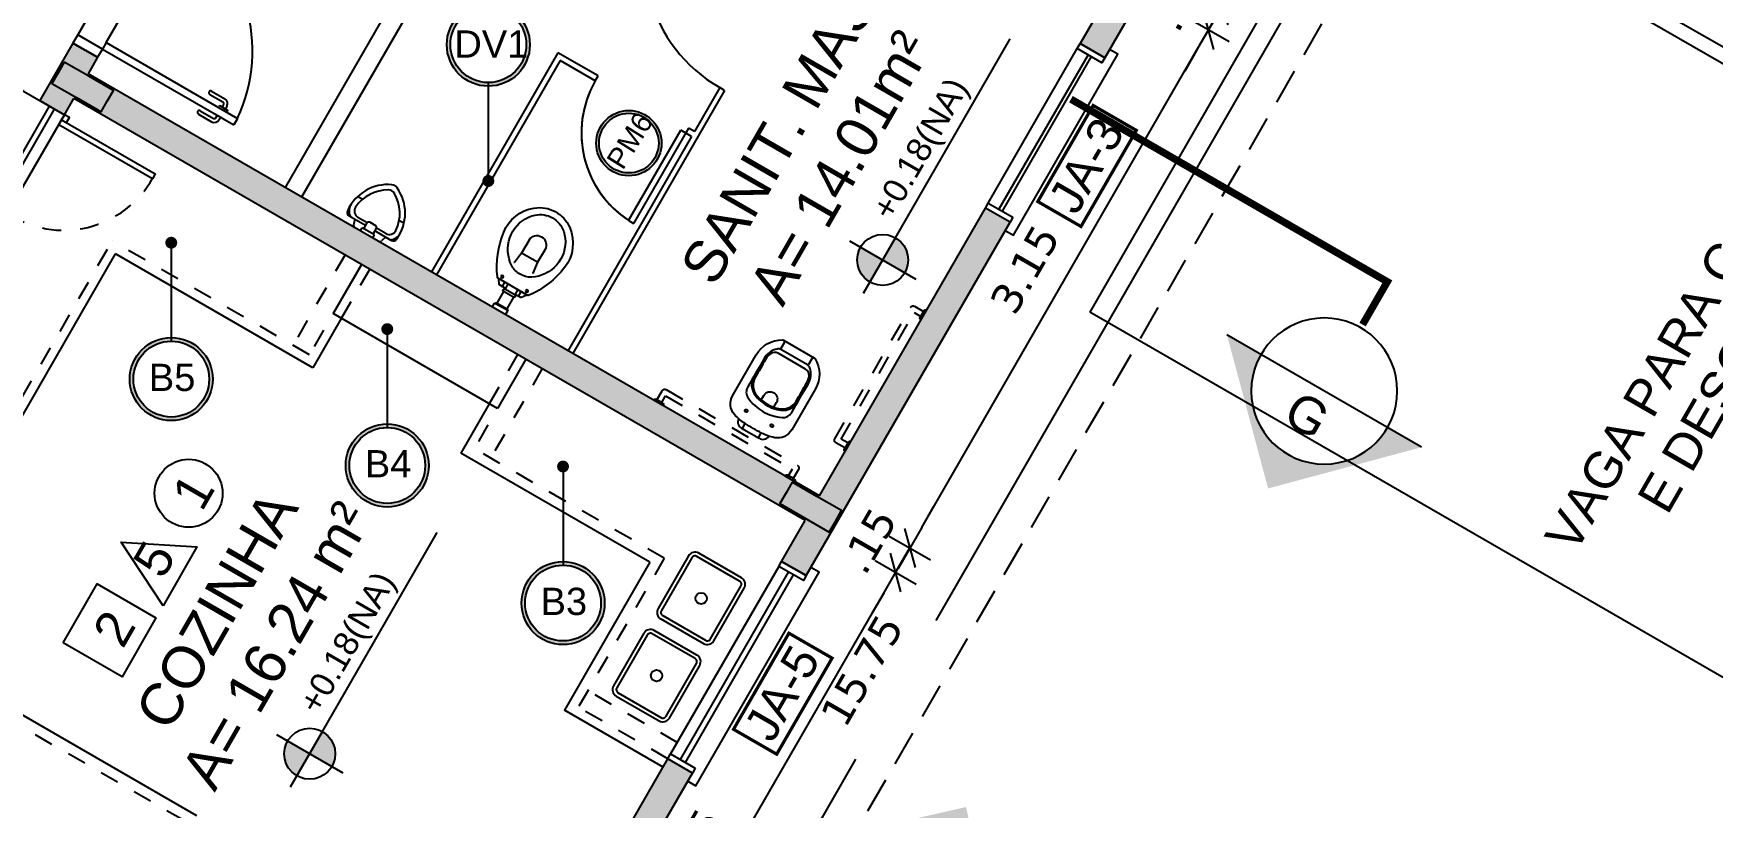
# Model space of a CAD drawing. Header units: millimetres. Extents: x 276 to 399, y 18 to 110.
# Drawn here: x 351.55 to 360.4, y 70.56 to 74.64 of the extents above; entities that cross this region are included whole.
import ezdxf

# ---------------------------------------------------------------- set-up
doc = ezdxf.new("R2010")
doc.units = ezdxf.units.MM
doc.header["$LTSCALE"] = 0.005
doc.set_wipeout_variables(frame=1)
doc.header["$PDMODE"] = 3
for name, pattern in [('CONTINU', [0]), ('DASHDOT', [25.4, 12.7, -6.35, 0, -6.35]), ('DOT', [0.25, 0, -0.25]), ('HIDDEN', [9.525, 6.35, -3.175]), ('HIDDEN2', [0.1875, 0.125, -0.0625]), ('TRACEJADO_G', [0.375, 0.25, -0.125])]:
    doc.linetypes.add(name, pattern=pattern)
doc.layers.get('0').update_dxf_attribs({"linetype": 'CONTINUOUS'})
doc.layers.get('Defpoints').update_dxf_attribs({"linetype": 'CONTINUOUS'})
for name, color, linetype in [('A-PARED', 5, 'CONTINUOUS'), ('A-PAREDE', 5, 'CONTINUOUS'), ('A-PISOS-CTEL', 2, 'TRACEJADO_G'), ('A-PORTA', 3, 'CONTINUOUS'), ('A-SOLEIRA', 251, 'CONTINUOUS'), ('A-WC', 1, 'CONTINUOUS'), ('AR-ESQ', 2, 'CONTINUOUS'), ('AR-SAN-01', 1, 'CONTINUOUS'), ('AR-VEGETAÇÃO_árvores', 96, 'HIDDEN'), ('ARQ-ALV-CORTE', 5, 'CONTINUOUS'), ('ARQ-ALV-ENCOBERTA', 8, 'CONTINUOUS'), ('ARQ-ALV-VISTA2', 2, 'CONTINUOUS'), ('ARQ-BNC-VISTA', 1, 'CONTINUOUS'), ('ARQ-CTA-1_100', 1, 'CONTINUOUS'), ('ARQ-EQP-VISTA', 1, 'CONTINUOUS'), ('ARQ-ESQ-VISTA1', 2, 'CONTINUOUS'), ('ARQ-ESQ-VISTA2', 1, 'CONTINUOUS'), ('ARQ-MOB-VISTA', 1, 'CONTINU'), ('ARQ-PISO-005', 13, 'CONTINUOUS'), ('ARQ-SMB-1_075', 1, 'CONTINUOUS'), ('ARQ-SMB-1_100', 1, 'CONTINUOUS'), ('ARQ-TXT-1_050', 2, 'CONTINUOUS'), ('ARQ-TXT-1_075', 2, 'CONTINUOUS'), ('ARQ-TXT-1_100', 2, 'CONTINUOUS'), ('BL-SAN-01', 1, 'CONTINUOUS'), ('PAG', 1, 'CONTINUOUS')]:
    doc.layers.add(name, color=color, linetype=linetype)
doc.styles.add('A16-E50', font='arial.ttf', dxfattribs={"height": 0.08})
doc.styles.add('A20', font='arial.ttf', dxfattribs={"height": 0.2})
doc.styles.add('ESC-50-A20', font='arial.ttf', dxfattribs={"height": 0.1})
doc.styles.add('FNDE Texto Cota 0100', font='verdana.ttf', dxfattribs={"height": 0.16})
doc.dimstyles.new('FNDE 1-0100', dxfattribs={"dimscale": 2.5, "dimtxt": 0.16, "dimasz": 0.05, "dimexe": 0.15, "dimexo": 0.15, "dimgap": 0.05, "dimtad": 1, "dimzin": 4, "dimdsep": 46, "dimtxsty": 'FNDE Texto Cota 0100', "dimblk": 'tic', "dimcen": 0.15, "dimdle": 0.15, "dimse1": 1, "dimse2": 1, "dimclrd": 251, "dimclre": 251, "dimclrt": 256, "dimaunit": 1, "dimadec": 3, "dimazin": 0, "dimtfac": 1, "dimtix": 1, "dimtmove": 2, "dimatfit": 3, "dimldrblk": 'tic', "dimfxl": 0.15, "dimtvp": 1, "dimtolj": 1, "dimtzin": 0, "dimarcsym": 0})

# ---------------------------------------------------------------- blocks, each defined once
blk = doc.blocks.new('P-MIC1')
at = {"color": 1}
for p, q in [((-0.0359, 0.0009), (-0.0359, -0.0178)), ((0.0391, 0.0009), (0.0391, -0.0178)), ((-0.0834, -0.0541), (-0.0266, -0.0541)), ((-0.0359, -0.0178), (0.0391, -0.0178)), ((-0.0266, -0.0178), (-0.0266, -0.0528)), ((-0.0166, -0.0628), (0.0197, -0.0628)), ((0.0297, -0.0178), (0.0297, -0.0528)), ((0.0297, -0.0541), (0.0865, -0.0541)), ((-0.1109, -0.1491), (-0.1391, -0.1491)), ((0.1422, -0.1491), (0.1126, -0.1491))]:
    blk.add_line(p, q, dxfattribs=at)
at = {"color": 2}
for p, q in [((-0.1259, -0.0366), (-0.0266, -0.0366)), ((-0.0922, -0.0366), (-0.0837, -0.0084)), ((0.0297, -0.0366), (0.1291, -0.0366)), ((0.0953, -0.0366), (0.0869, -0.0084))]:
    blk.add_line(p, q, dxfattribs=at)
for centre, radius, start, end in [((-0.0712, -0.0122), 0.0131, 90, 163.30076), ((0.0743, -0.0122), 0.0131, 16.69924, 90), ((0.0846, -0.0803), 0.234, 174.79986, 244.9977), ((-0.1259, -0.0591), 0.0225, 90, 180), ((-0.0815, -0.0803), 0.234, 295.0023, 5.20014), ((0.1291, -0.0591), 0.0225, 0, 90), ((0.0016, -0.2584), 0.0375, 244.9977, 295.0023)]:
    blk.add_arc(centre, radius, start, end, dxfattribs=at)
at = {"color": 1}
for centre, radius, start, end in [((-0.0834, -0.0916), 0.0656, 122.94119, 183.86919), ((-0.0834, -0.0916), 0.0375, 90, 183.86919), ((-0.0166, -0.0528), 0.01, 180, 270), ((0.0197, -0.0528), 0.01, 270, 0), ((0.0865, -0.0916), 0.0375, 356.13081, 90), ((0.0865, -0.0916), 0.0656, 356.13081, 57.05881), ((0.0846, -0.0803), 0.2059, 183.86919, 240.44603), ((-0.0815, -0.0803), 0.2059, 299.55397, 356.13081), ((0.0016, -0.2268), 0.0375, 240.44603, 299.55397)]:
    blk.add_arc(centre, radius, start, end, dxfattribs=at)
blk = doc.blocks.new('A$C24323779')
at = {"layer": 'ARQ-EQP-VISTA'}
for points in [[(0.04, 0), (0.3, 0, 0.414214), (0.34, 0.04), (0.34, 0.36, 0.414214), (0.3, 0.4), (0.04, 0.4, 0.414214), (0, 0.36), (0, 0.04, 0.414214)], [(0.04, 0.02), (0.3, 0.02, 0.414214), (0.32, 0.04), (0.32, 0.36, 0.414214), (0.3, 0.38), (0.04, 0.38, 0.414214), (0.02, 0.36), (0.02, 0.04, 0.414214)]]:
    blk.add_lwpolyline(points, format="xyb", close=True, dxfattribs=at)
blk.add_circle((0.17, 0.2), 0.03, dxfattribs=at)
blk = doc.blocks.new('GUICHÊ')
at = {"layer": 'ARQ-EQP-VISTA'}
for p, q in [((0.59, 0), (-0.01, 0)), ((0.59, -0.0608), (-0.01, -0.0608)), ((0.59, -0.0908), (-0.01, -0.0908))]:
    blk.add_line(p, q, dxfattribs=at)
blk.add_lwpolyline([(0.59, 0), (0.59, -0.25, -0.414214), (0.49, -0.35), (0.09, -0.35, -0.414214), (-0.01, -0.25), (-0.01, 0)], format="xyb", dxfattribs=at)
blk = doc.blocks.new('tic')
at = {"color": 251}
for p, q in [((0, -1), (0, 1)), ((-1, 0), (1, 0))]:
    blk.add_line(p, q, dxfattribs=at)
blk.add_line((-0.6, -0.6), (0.6, 0.6))
blk = doc.blocks.new('*D26')
at = {"layer": 'ARQ-CTA-1_100', "color": 251, "lineweight": -2, "transparency": 16777216}
for p, q in [((359.672, 77.3806), (356.3058, 71.5447)), ((351.9274, 63.9541), (355.884, 70.8134))]:
    blk.add_line(p, q, dxfattribs=at)
at = {"layer": 'Defpoints', "color": 0, "transparency": 16777216}
for p in [(358.0413, 78.4655), (350.1718, 64.8225), (351.8649, 63.8458)]:
    blk.add_point(p, dxfattribs=at)
at = {"layer": 'ARQ-CTA-1_100', "color": 251, "lineweight": -2, "transparency": 16777216, "xscale": 0.125, "yscale": 0.125, "zscale": 0.125}
for p, rotation in [((359.7345, 77.4888), 60.02279787887546), ((351.8649, 63.8458), 240.0227978788754)]:
    blk.add_blockref('tic', p, dxfattribs=dict(at, rotation=rotation))
at = {"layer": 'ARQ-CTA-1_100', "transparency": 16777216, "insert": (355.9164, 71.282), "char_height": 0.16, "attachment_point": 5, "rotation": 60.0228, "style": 'FNDE Texto Cota 0100'}
blk.add_mtext('\\A1;15.75', dxfattribs=at)
blk = doc.blocks.new('BACI-01P')
at = {"layer": 'BL-SAN-01'}
for p, q in [((0.146, 0.0857), (0.146, 0.0887)), ((0, 0.04), (0.023, 0.04)), ((0.025, 0.035), (0.025, 0.038)), ((0.025, -0.035), (0.025, 0.035)), ((0.025, 0.035), (0.028, 0.035)), ((0.03, -0.033), (0.03, 0.033)), ((0.1, 0.03), (0.03, 0.03)), ((0.1, 0.0298), (0.1, -0.0298)), ((0.1191, 0.03), (0.1139, 0.03)), ((0.1139, 0.0298), (0.1139, -0.0298)), ((0.1191, 0.03), (0.1191, 0.0624)), ((0.146, 0.0497), (0.1191, 0.0497)), ((0.146, 0.03), (0.1191, 0.03)), ((0.146, -0.0857), (0.146, 0.0857)), ((0.261, 0.0562), (0.2593, 0.0585)), ((0.3229, 0.0486), (0.261, 0.0562)), ((0.3229, 0.0486), (0.3229, -0.0486)), ((0.4015, 0.0486), (0.3229, 0.0486)), ((0, -0.04), (0.023, -0.04)), ((0.025, -0.038), (0.025, -0.035)), ((0.025, -0.035), (0.028, -0.035)), ((0.1, -0.03), (0.03, -0.03)), ((0.1191, -0.03), (0.1139, -0.03)), ((0.146, -0.03), (0.1191, -0.03)), ((0.1191, -0.03), (0.1191, -0.0624)), ((0.146, -0.0497), (0.1191, -0.0497)), ((0.146, -0.0857), (0.146, -0.0887)), ((0.261, -0.0562), (0.2593, -0.0585)), ((0.3229, -0.0486), (0.261, -0.0562)), ((0.4015, -0.0486), (0.3229, -0.0486))]:
    blk.add_line(p, q, dxfattribs=at)
for centre in [(0.1641, 0.075), (0.1641, -0.075)]:
    blk.add_circle(centre, 0.00682, dxfattribs=at)
for centre, radius, start, end in [((0.4364, -0.2936), 0.4837, 97.68046, 126.34544), ((0.3996, -0.0205), 0.2081, 36.88811, 97.68046), ((0.1551, 0.0887), 0.00909, 126.33581, 180), ((0.3966, -0.0404), 0.1866, 54.25145, 147.32014), ((0.4126, -0.0182), 0.1592, 41.32993, 54.25145), ((0.4268, 0), 0.174, 320.47667, 36.88811), ((0.023, 0.038), 0.002, 0, 90), ((0.028, 0.033), 0.002, 0, 90), ((0.107, 0.0298), 0.00697, 0, 180), ((0.1282, 0.0624), 0.00909, 126.16044, 180), ((0.4044, -0.3155), 0.4771, 122.78184, 126.16044), ((0.3335, 0), 0.1117, 147.32014, 180), ((0.3335, 0), 0.1117, 180, 212.67986), ((0.4015, 0), 0.0486, 270, 90), ((0.4333, 0), 0.1317, 0, 41.32993), ((0.4333, 0), 0.1317, 318.67007, 0), ((0.023, -0.038), 0.002, 270, 0), ((0.028, -0.033), 0.002, 270, 0), ((0.107, -0.0298), 0.00697, 180, 0), ((0.1282, -0.0624), 0.00909, 180, 233.83956), ((0.4044, 0.3155), 0.4771, 233.83956, 237.21816), ((0.3966, 0.0404), 0.1866, 212.67986, 305.74855), ((0.4126, 0.0182), 0.1592, 305.74855, 318.67007), ((0.1551, -0.0887), 0.00909, 180, 238.98254), ((0.4364, 0.2936), 0.4837, 233.75773, 262.31954), ((0.3996, 0.0205), 0.2081, 262.31954, 320.89786)]:
    blk.add_arc(centre, radius, start, end, dxfattribs=at)
blk = doc.blocks.new('A$C051A1D2C')
at = {"linetype": 'HIDDEN2', "ltscale": 0.5}
for points in [[(0, 1.13, -0.414214), (0.01, 1.12), (0.01, 1.08, -0.414214), (0, 1.07), (0, 1.13)], [(0.01, 0.285), (0.065, 0.285, 0.414214), (0.08, 0.3), (0.08, 1.1, 0.414214), (0.065, 1.115), (0.01, 1.115)], [(0, 0.33, -0.414214), (0.01, 0.32), (0.01, 0.28, -0.414214), (0, 0.27), (0, 0.33)]]:
    blk.add_lwpolyline(points, format="xyb", dxfattribs=at)
for points in [[(0.01, 0.315), (0.05, 0.315), (0.05, 1.085), (0.01, 1.085)], [(0.965, 0.01), (0.965, 0.05), (0.195, 0.05), (0.195, 0.01)]]:
    blk.add_lwpolyline(points, dxfattribs=at)
at = {"linetype": 'HIDDEN2', "ltscale": 0.15}
for points in [[(0.15, 0, -0.414214), (0.16, 0.01), (0.2, 0.01, -0.414214), (0.21, 0), (0.15, 0)], [(0.95, 0, -0.414214), (0.96, 0.01), (1, 0.01, -0.414214), (1.01, 0), (0.95, 0)]]:
    blk.add_lwpolyline(points, format="xyb", dxfattribs=at)
at = {"color": 8, "linetype": 'DOT'}
blk.add_wipeout([(0.48, 0.6149), (0.5741, 0.6149), (0.5796, 0.6134), (0.5847, 0.6102), (0.5886, 0.608), (0.5939, 0.6044), (0.5978, 0.6016), (0.607, 0.5941), (0.615, 0.5867), (0.62, 0.5806), (0.628, 0.5712), (0.6369, 0.5581), (0.6413, 0.5505), (0.6438, 0.5461), (0.6451, 0.5435), (0.6465, 0.5406), (0.6511, 0.5288), (0.6532, 0.5219), (0.6548, 0.5161), (0.6567, 0.508), (0.658, 0.5004), (0.6584, 0.4983), (0.6591, 0.4907), (0.6597, 0.4798), (0.6601, 0.4772), (0.6601, 0.2275), (0.6589, 0.2157), (0.6578, 0.2103), (0.6559, 0.2027), (0.6534, 0.1955), (0.6504, 0.1894), (0.6491, 0.1866), (0.6475, 0.1836), (0.6457, 0.1807), (0.6441, 0.1782), (0.641, 0.1742), (0.6384, 0.1713), (0.6314, 0.1645), (0.6248, 0.1587), (0.6205, 0.1559), (0.6107, 0.1505), (0.6011, 0.1467), (0.5911, 0.1436), (0.5793, 0.1405), (0.5726, 0.1389), (0.5727, 0.1379), (0.5722, 0.1365), (0.5709, 0.1316), (0.57, 0.1284), (0.569, 0.1261), (0.567, 0.122), (0.5659, 0.1204), (0.5647, 0.1188), (0.5637, 0.1173), (0.5629, 0.1166), (0.5597, 0.1131), (0.5587, 0.1122), (0.5578, 0.1116), (0.5568, 0.1108), (0.5562, 0.1103), (0.5557, 0.1099), (0.5552, 0.1096), (0.5547, 0.1092), (0.5541, 0.1089), (0.5533, 0.1084), (0.5522, 0.1078), (0.5515, 0.1074), (0.5497, 0.1065), (0.5478, 0.1058), (0.5448, 0.1046), (0.5419, 0.1039), (0.5387, 0.1032), (0.5339, 0.1029), (0.533, 0.1027), (0.4272, 0.1027), (0.4271, 0.1028), (0.4265, 0.1028), (0.4259, 0.1028), (0.4245, 0.1029), (0.423, 0.103), (0.4215, 0.1032), (0.4202, 0.1035), (0.4186, 0.1038), (0.4159, 0.1044), (0.4139, 0.1051), (0.4109, 0.1063), (0.4103, 0.1065), (0.4079, 0.1079), (0.4055, 0.1092), (0.4038, 0.1104), (0.4026, 0.1113), (0.4012, 0.1124), (0.4007, 0.1128), (0.4002, 0.1133), (0.3968, 0.1168), (0.3966, 0.117), (0.396, 0.1179), (0.3953, 0.1188), (0.3945, 0.1199), (0.3937, 0.121), (0.3932, 0.1216), (0.3929, 0.1222), (0.3925, 0.123), (0.3922, 0.1236), (0.3919, 0.1242), (0.3915, 0.125), (0.3911, 0.1257), (0.3908, 0.1262), (0.3906, 0.1267), (0.3904, 0.1272), (0.3901, 0.128), (0.3894, 0.1301), (0.3888, 0.1316), (0.3886, 0.1322), (0.3877, 0.1377), (0.3878, 0.1385), (0.3872, 0.139), (0.386, 0.139), (0.3817, 0.14), (0.3765, 0.1414), (0.3713, 0.1426), (0.3555, 0.1479), (0.3485, 0.1508), (0.3439, 0.1533), (0.3399, 0.1559), (0.3352, 0.1589), (0.3317, 0.1616), (0.3297, 0.1632), (0.3263, 0.1667), (0.3233, 0.1696), (0.318, 0.1758), (0.3145, 0.1809), (0.3116, 0.1858), (0.3092, 0.1905), (0.3067, 0.1956), (0.3045, 0.2016), (0.3029, 0.2071), (0.3019, 0.2113), (0.301, 0.2166), (0.3007, 0.2184), (0.3005, 0.2193), (0.3005, 0.2208), (0.3003, 0.2247), (0.3002, 0.2261), (0.3001, 0.2276), (0.3001, 0.2276), (0.3001, 0.4772), (0.3006, 0.4863), (0.301, 0.4914), (0.3013, 0.4945), (0.3017, 0.4982), (0.3022, 0.5014), (0.3027, 0.5046), (0.3032, 0.5074), (0.3036, 0.5096), (0.3038, 0.5106), (0.3041, 0.5116), (0.3046, 0.5136), (0.308, 0.5256), (0.3092, 0.5289), (0.3106, 0.533), (0.3114, 0.5349), (0.3121, 0.5365), (0.3129, 0.5386), (0.314, 0.5413), (0.3154, 0.5441), (0.3161, 0.5456), (0.3179, 0.5493), (0.3207, 0.5544), (0.326, 0.563), (0.3276, 0.5653), (0.3346, 0.5743), (0.3395, 0.5802), (0.3453, 0.5865), (0.3575, 0.5973), (0.3649, 0.6028), (0.3719, 0.6079), (0.3809, 0.6132), (0.3848, 0.6145), (0.3859, 0.6149)], dxfattribs=at)
at = {"color": 8}
blk.add_line((0.5741, 0.6149), (0.3859, 0.6149), dxfattribs=at)
for p, q in [((0.3859, 0.6149), (0.3956, 0.6149)), ((0.3956, 0.6049), (0.3956, 0.5693))]:
    blk.add_line(p, q)
for points in [[(0.3956, 0.6049, 0.407906), (0.3859, 0.6149, 0.131537), (0.3809, 0.6136, 0.273863), (0.3001, 0.4772), (0.3001, 0.2275, 0.319419), (0.3574, 0.1469, 0.074713), (0.4301, 0.1333, 0.017899), (0.53, 0.1333, 0.074713), (0.6027, 0.1469, 0.319419), (0.6601, 0.2275), (0.6601, 0.4772, 0.273863), (0.5793, 0.6136, 0.136488), (0.5741, 0.6149, 0.402244), (0.5645, 0.6049), (0.5645, 0.5693, 0.337727), (0.5685, 0.5641)], [(0.5727, 0.1379, -0.378909), (0.533, 0.1027), (0.4272, 0.1027, -0.378909), (0.3875, 0.1379)], [(0.4401, 0.1027, -0.414214), (0.4312, 0.1116), (0.4312, 0.1335)], [(0.5201, 0.1027, 0.414214), (0.529, 0.1116), (0.529, 0.1335)]]:
    blk.add_lwpolyline(points, format="xyb")
blk.add_lwpolyline([(0.3769, 0.2583, -0.295956), (0.3461, 0.3075, 0.008003), (0.3461, 0.4798, -0.219669), (0.3807, 0.5582, -0.1825), (0.3991, 0.5651), (0.5611, 0.5651, -0.1825), (0.5794, 0.5582, -0.21967), (0.6141, 0.4798, 0.008003), (0.6141, 0.3075, -0.295956), (0.5832, 0.2583, -0.109342), (0.4801, 0.2355, -0.109342)], format="xyb", close=True)
for points in [[(0.4419, 0.2836, -0.042994), (0.4089, 0.293, -0.312272), (0.3556, 0.3706, 0.00507), (0.355, 0.4799, -0.107996), (0.3628, 0.519, -0.297508), (0.3969, 0.5412), (0.5633, 0.5412, -0.297509), (0.5973, 0.519, -0.107996), (0.6052, 0.4799, 0.00507), (0.6045, 0.3706, -0.312272), (0.5513, 0.293, -0.091294), (0.4801, 0.2799, -0.048111)], [(0.4019, 0.1866, 1), (0.4019, 0.2017, 1)], [(0.5583, 0.1866, 1), (0.5583, 0.2017, 1)]]:
    blk.add_lwpolyline(points, format="xyb", close=True, dxfattribs=at)
for points in [[(0.6134, 0.3717, -0.305538), (0.5582, 0.2891, -0.097448), (0.4801, 0.2737, -0.097448), (0.402, 0.2891, -0.305538), (0.3467, 0.3717)], [(0.5183, 0.2836), (0.5183, 0.3116, 1), (0.4419, 0.3116)]]:
    blk.add_lwpolyline(points, format="xyb", dxfattribs=at)
blk.add_lwpolyline([(0.4419, 0.2836), (0.4419, 0.3127)], dxfattribs=at)
at = {"linetype": 'HIDDEN2', "ltscale": 0.5}
blk.add_lwpolyline([(0.995, 0.01), (0.995, 0.065, 0.414214), (0.98, 0.08), (0.18, 0.08, 0.414214), (0.165, 0.065), (0.165, 0.01)], format="xyb", dxfattribs=at)
blk.add_arc((0.3903, 0.5693), 0.00533, 285.35515, 0.00001)
blk = doc.blocks.new('FNDE-Ind Corte-1_100')
blk.add_hatch(color=251).paths.add_polyline_path([(241.9986, -2.3855), (242.2139, -2.3855, -1), (243.0139, -2.3855), (243.2293, -2.3855), (242.6139, -1.7701)])
at = {"color": 251, "linetype": 'Continuous'}
blk.add_line((243.2293, -2.3855), (241.9986, -2.3855), dxfattribs=at)
blk.add_circle((242.6139, -2.3855), 0.4, dxfattribs=at)
blk = doc.blocks.new('*D71')
at = {"layer": 'ARQ-CTA-1_100', "color": 251, "lineweight": -2, "transparency": 16777216}
blk.add_line((354.3322, 68.7436), (356.031, 71.6888), dxfattribs=at)
at = {"layer": 'Defpoints', "color": 0, "transparency": 16777216}
for p in [(354.847, 72.516), (356.0934, 71.7971), (353.0233, 69.3543)]:
    blk.add_point(p, dxfattribs=at)
at = {"layer": 'ARQ-CTA-1_100', "color": 251, "lineweight": -2, "transparency": 16777216, "xscale": 0.125, "yscale": 0.125, "zscale": 0.125}
for p, rotation in [((356.0934, 71.7971), 60.02279787887808), ((354.2697, 68.6353), 240.0227978788781)]:
    blk.add_blockref('tic', p, dxfattribs=dict(at, rotation=rotation))
at = {"layer": 'ARQ-CTA-1_100', "transparency": 16777216, "insert": (355.0011, 70.3203), "char_height": 0.16, "attachment_point": 5, "rotation": 60.0228, "style": 'FNDE Texto Cota 0100'}
blk.add_mtext('\\A1;3.65', dxfattribs=at)
blk = doc.blocks.new('*D72')
at = {"layer": 'ARQ-CTA-1_100', "color": 251, "lineweight": -2, "transparency": 16777216}
for p, q in [((356.2308, 72.0353), (356.2933, 72.1435)), ((356.0934, 71.7971), (356.1684, 71.927)), ((356.031, 71.6888), (355.9685, 71.5805))]:
    blk.add_line(p, q, dxfattribs=at)
at = {"layer": 'Defpoints', "color": 0, "transparency": 16777216}
for p in [(354.922, 72.6459), (354.847, 72.516), (356.1684, 71.927)]:
    blk.add_point(p, dxfattribs=at)
at = {"layer": 'ARQ-CTA-1_100', "color": 251, "lineweight": -2, "transparency": 16777216, "xscale": 0.125, "yscale": 0.125, "zscale": 0.125}
for p, rotation in [((356.1684, 71.927), 240.0227978788758), ((356.0934, 71.7971), 60.02279787887578)]:
    blk.add_blockref('tic', p, dxfattribs=dict(at, rotation=rotation))
at = {"layer": 'ARQ-CTA-1_100', "transparency": 16777216, "insert": (355.9517, 71.9654), "char_height": 0.16, "attachment_point": 5, "rotation": 60.0228, "style": 'FNDE Texto Cota 0100'}
blk.add_mtext('\\A1;.15', dxfattribs=at)
blk = doc.blocks.new('*D73')
at = {"layer": 'ARQ-CTA-1_100', "color": 251, "lineweight": -2, "transparency": 16777216}
blk.add_line((356.2308, 72.0353), (357.6798, 74.5473), dxfattribs=at)
at = {"layer": 'Defpoints', "color": 0, "transparency": 16777216}
for p in [(356.4959, 75.3746), (357.7423, 74.6556), (354.922, 72.6459)]:
    blk.add_point(p, dxfattribs=at)
at = {"layer": 'ARQ-CTA-1_100', "color": 251, "lineweight": -2, "transparency": 16777216, "xscale": 0.125, "yscale": 0.125, "zscale": 0.125}
for p, rotation in [((357.7423, 74.6556), 60.02279787887642), ((356.1684, 71.927), 240.0227978788764)]:
    blk.add_blockref('tic', p, dxfattribs=dict(at, rotation=rotation))
at = {"layer": 'ARQ-CTA-1_100', "transparency": 16777216, "insert": (356.7749, 73.3954), "char_height": 0.16, "attachment_point": 5, "rotation": 60.0228, "style": 'FNDE Texto Cota 0100'}
blk.add_mtext('\\A1;3.15', dxfattribs=at)
blk = doc.blocks.new('*D74')
at = {"layer": 'ARQ-CTA-1_100', "color": 251, "lineweight": -2, "transparency": 16777216}
for p, q in [((357.8797, 74.8938), (357.9422, 75.0021)), ((357.7423, 74.6556), (357.8172, 74.7855)), ((357.6798, 74.5473), (357.6174, 74.439))]:
    blk.add_line(p, q, dxfattribs=at)
at = {"layer": 'Defpoints', "color": 0, "transparency": 16777216}
for p in [(356.5708, 75.5045), (356.4959, 75.3746), (357.8172, 74.7855)]:
    blk.add_point(p, dxfattribs=at)
at = {"layer": 'ARQ-CTA-1_100', "color": 251, "lineweight": -2, "transparency": 16777216, "xscale": 0.125, "yscale": 0.125, "zscale": 0.125}
for p, rotation in [((357.8172, 74.7855), 240.0227978788649), ((357.7423, 74.6556), 60.02279787886491)]:
    blk.add_blockref('tic', p, dxfattribs=dict(at, rotation=rotation))
at = {"layer": 'ARQ-CTA-1_100', "transparency": 16777216, "insert": (357.6005, 74.824), "char_height": 0.16, "attachment_point": 5, "rotation": 60.0228, "style": 'FNDE Texto Cota 0100'}
blk.add_mtext('\\A1;.15', dxfattribs=at)
blk = doc.blocks.new('FNDE-Nível Planta-1_100')
at = {"linetype": 'Continuous', "ltscale": 0.5}
h = blk.add_hatch(color=1, dxfattribs=at)
h.paths.add_polyline_path([(135.657, 7.813), (135.657, 7.981, 0.414214), (135.489, 7.813)])
h.paths.add_polyline_path([(135.657, 7.813), (135.657, 7.645, 0.414214), (135.825, 7.813)])
at = {"color": 1}
for p, q in [((135.657, 8.065), (135.657, 7.561)), ((135.405, 7.813), (135.825, 7.813)), ((135.825, 7.813), (137.338, 7.813))]:
    blk.add_line(p, q, dxfattribs=at)
blk.add_circle((135.657, 7.813), 0.168, dxfattribs=at)

msp = doc.modelspace()

# ---------------------------------------------------------------- hatches: boundary and pattern name
at = {"layer": 'AR-VEGETAÇÃO_árvores'}
h = msp.add_hatch(color=253, dxfattribs=at)
h.dxf.hatch_style = 1
h.paths.add_polyline_path([(356.6963, 73.6427), (356.5664, 73.7177), (356.354, 73.3495), (356.367, 73.3421), (356.4669, 73.5153), (356.5709, 73.4553), (356.4709, 73.2821), (356.4839, 73.2746)])
h.paths.add_polyline_path([(357.6706, 75.3319), (357.5407, 75.4068), (357.5407, 75.4068), (357.3408, 75.0603), (353.4861, 77.2838), (353.686, 77.6303), (353.5561, 77.7052), (353.0814, 76.8823), (353.2113, 76.8074), (353.4112, 77.1539), (357.2659, 74.9304), (357.066, 74.5839), (357.1959, 74.509)])
h.paths.add_polyline_path([(352.7117, 75.9412), (352.5817, 76.0161), (352.3694, 75.648), (352.3824, 75.6405), (352.4823, 75.8137), (352.5862, 75.7538), (352.4863, 75.5805), (352.4993, 75.573)])
h.paths.add_polyline_path([(352.4993, 75.573), (352.4863, 75.5805), (352.3864, 75.4073), (352.2824, 75.4672), (352.3824, 75.6405), (352.3694, 75.648), (352.207, 75.3664), (352.3369, 75.2915)])
h = msp.add_hatch(color=253, dxfattribs=at)
h.dxf.hatch_style = 1
h.paths.add_polyline_path([(351.8373, 74.4253), (351.8872, 74.5119), (351.7573, 74.5868), (351.5824, 74.2837), (351.7123, 74.2087), (351.7623, 74.2953), (355.617, 72.0719), (355.4923, 71.8556), (355.6222, 71.7807), (356.4839, 73.2746), (356.4709, 73.2821), (356.371, 73.1089), (356.2671, 73.1688), (356.367, 73.3421), (356.354, 73.3495), (355.692, 72.2018)])
h = msp.add_hatch(color=253, dxfattribs=at)
h.dxf.hatch_style = 1
h.paths.add_polyline_path([(355.0224, 70.7409), (354.8925, 70.8158), (354.5756, 70.2664), (354.7026, 70.1864)])
h.paths.add_polyline_path([(354.7026, 70.1864), (354.5756, 70.2664), (354.443, 70.0365), (354.5729, 69.9616)])
at = {"layer": 'ARQ-SMB-1_100'}
h = msp.add_hatch(color=252, dxfattribs=at)
edge = h.paths.add_edge_path()
edge.add_arc((353.9466, 74.5784), 0.2189, 0, 360)
edge = h.paths.add_edge_path(flags=17)
edge.add_arc((353.9466, 74.5784), 0.1998, 0, 360)
h = msp.add_hatch(color=252, dxfattribs=at)
edge = h.paths.add_edge_path()
edge.add_arc((354.6872, 74.0595), 0.1722, 0, 360)
edge = h.paths.add_edge_path(flags=17)
edge.add_arc((354.6872, 74.0595), 0.1572, 0, 360)
h = msp.add_hatch(color=252, dxfattribs=at)
edge = h.paths.add_edge_path()
edge.add_arc((352.2755, 72.8163), 0.2189, 0, 360)
edge = h.paths.add_edge_path(flags=17)
edge.add_arc((352.2755, 72.8163), 0.1998, 0, 360)
h = msp.add_hatch(color=252, dxfattribs=at)
edge = h.paths.add_edge_path()
edge.add_arc((353.4139, 72.3613), 0.2189, 0, 360)
edge = h.paths.add_edge_path(flags=17)
edge.add_arc((353.4139, 72.3613), 0.1998, 0, 360)
h = msp.add_hatch(color=252, dxfattribs=at)
edge = h.paths.add_edge_path()
edge.add_arc((354.3403, 71.6363), 0.2189, 0, 360)
edge = h.paths.add_edge_path(flags=17)
edge.add_arc((354.3403, 71.6363), 0.1998, 0, 360)

# ---------------------------------------------------------------- linework, layer by layer
at = {"layer": 'A-PARED'}
msp.add_line((354.5729, 69.9616), (355.0224, 70.7409), dxfattribs=at)
msp.add_lwpolyline([(351.711, 74.4866), (351.6785, 74.4303), (351.646, 74.3739), (351.776, 74.299), (351.9059, 74.2241), (351.9384, 74.2804), (351.9709, 74.3367), (351.8409, 74.4116), (351.711, 74.4866)], close=True, dxfattribs=at)
at = {"layer": 'A-PAREDE'}
for p, q in [((357.6706, 75.3319), (357.1959, 74.509)), ((357.2659, 74.9304), (357.066, 74.5839)), ((351.7573, 74.5868), (351.5824, 74.2837)), ((351.8872, 74.5119), (351.7573, 74.5868)), ((351.7573, 74.5868), (351.8872, 74.5119)), ((351.8872, 74.5119), (351.8373, 74.4253)), ((351.8872, 74.5119), (351.8373, 74.4253)), ((357.1959, 74.509), (357.066, 74.5839)), ((355.692, 72.2018), (351.8373, 74.4253)), ((351.7123, 74.2087), (351.7623, 74.2953)), ((355.617, 72.0719), (351.7623, 74.2953)), ((355.692, 72.2018), (356.5664, 73.7177)), ((356.6963, 73.6427), (356.5664, 73.7177)), ((355.6222, 71.7807), (356.6963, 73.6427)), ((355.4923, 71.8556), (355.617, 72.0719)), ((355.6222, 71.7807), (355.4923, 71.8556)), ((354.443, 70.0365), (354.8925, 70.8158)), ((355.0224, 70.7409), (354.8925, 70.8158)), ((355.0224, 70.7409), (354.8925, 70.8158))]:
    msp.add_line(p, q, dxfattribs=at)
at = {"layer": 'A-PORTA', "color": 1}
for p, q in [((352.4882, 74.3337), (352.5575, 74.2937)), ((352.4782, 74.3163), (352.5475, 74.2764)), ((352.5307, 74.2572), (352.5282, 74.2529)), ((352.5307, 74.2572), (352.574, 74.2322)), ((352.5512, 74.2627), (352.5437, 74.2497)), ((352.5685, 74.2527), (352.561, 74.2397)), ((352.4182, 74.2124), (352.4875, 74.1724)), ((352.4282, 74.2297), (352.4975, 74.1897)), ((352.5057, 74.2139), (352.5082, 74.2182)), ((352.5057, 74.2139), (352.549, 74.1889)), ((352.5112, 74.1934), (352.5187, 74.2064)), ((352.5285, 74.1834), (352.536, 74.1964)), ((352.549, 74.1889), (352.5515, 74.1932)), ((352.574, 74.2322), (352.5715, 74.2279))]:
    msp.add_line(p, q, dxfattribs=at)
for centre, radius, start, end in [((351.8745, 74.5434), 0.8295, 334.80158, 58.17267), ((352.4832, 74.325), 0.01, 60.0228, 240.0228), ((352.5425, 74.2677), 0.01, 330.0228, 60.0228), ((352.5425, 74.2677), 0.03, 330.0228, 60.0228), ((352.4232, 74.221), 0.01, 60.0228, 240.0228), ((352.5025, 74.1984), 0.03, 240.0228, 330.0228), ((352.5025, 74.1984), 0.01, 240.0228, 330.0228)]:
    msp.add_arc(centre, radius, start, end, dxfattribs=at)
at = {"layer": 'A-SOLEIRA'}
for p, q in [((352.182, 75.3231), (351.7823, 74.6301)), ((351.9322, 74.5899), (352.3119, 75.2482))]:
    msp.add_line(p, q, dxfattribs=at)
at = {"layer": 'A-WC', "color": 2}
for p, q in [((354.3137, 74.5356), (353.6477, 73.381)), ((354.5254, 74.4134), (354.3137, 74.5356)), ((354.3247, 74.4946), (353.6737, 73.366)), ((354.3247, 74.4946), (353.6737, 73.366)), ((354.5104, 74.3875), (354.3247, 74.4946)), ((355.1921, 74.3372), (354.3926, 72.9513)), ((354.5104, 74.3875), (354.5254, 74.4134)), ((355.1661, 74.3522), (355.0326, 74.1209)), ((355.1921, 74.3372), (355.1661, 74.3522)), ((355.0176, 74.0949), (354.3666, 72.9663)), ((354.6861, 73.6512), (354.9609, 74.1276)), ((355.0019, 74.1386), (354.7121, 73.6362)), ((355.0176, 74.0949), (354.9609, 74.1276)), ((355.0176, 74.0949), (354.9609, 74.1276)), ((355.0176, 74.0949), (354.9869, 74.1126)), ((355.0326, 74.1209), (355.0019, 74.1386))]:
    msp.add_line(p, q, dxfattribs=at)
at = {"layer": 'A-WC'}
msp.add_arc((354.9869, 74.1126), 0.55, 150.0228, 240.0228, dxfattribs=at)
at = {"layer": 'AR-ESQ'}
for p, q in [((351.7823, 74.6301), (351.7573, 74.5868)), ((351.9122, 74.5552), (351.7823, 74.6301)), ((351.9122, 74.5552), (351.8872, 74.5119)), ((351.9322, 74.5899), (351.9122, 74.5552)), ((351.9122, 74.5552), (352.6052, 74.1555)), ((351.9322, 74.5899), (352.6252, 74.1901)), ((352.6252, 74.1901), (352.6052, 74.1555))]:
    msp.add_line(p, q, dxfattribs=at)
at = {"layer": 'ARQ-ALV-CORTE'}
msp.add_line((351.5824, 74.2837), (351.7123, 74.2087), dxfattribs=at)
at = {"layer": 'ARQ-ALV-ENCOBERTA', "linetype": 'HIDDEN'}
for p, q in [((351.1895, 72.2015), (351.9639, 73.5441)), ((353.0034, 72.9445), (351.9639, 73.5441)), ((353.1916, 73.4709), (352.9168, 72.9945)), ((353.2782, 73.4209), (353.0034, 72.9445)), ((353.3215, 73.396), (353.1716, 73.1361)), ((353.0034, 72.9445), (352.9168, 72.9945)), ((354.1444, 72.9213), (353.8726, 72.4501)), ((354.1011, 72.9463), (353.9512, 72.6864)), ((354.2311, 72.8713), (353.9592, 72.4001)), ((354.874, 71.8725), (353.8726, 72.4501)), ((354.874, 71.8725), (354.4213, 71.0877)), ((352.3393, 70.4923), (350.5583, 71.5196)), ((354.9425, 70.9025), (354.4713, 71.1743)), ((354.8925, 70.8158), (354.4213, 71.0877))]:
    msp.add_line(p, q, dxfattribs=at)
at = {"layer": 'ARQ-ALV-VISTA2', "ltscale": 0.1}
for p, q in [((352.8767, 73.8257), (353.5427, 74.9803)), ((352.9634, 73.7757), (353.6294, 74.9303))]:
    msp.add_line(p, q, dxfattribs=at)
at = {"layer": 'ARQ-BNC-VISTA'}
for p, q in [((351.2328, 72.1765), (351.9823, 73.4758)), ((353.0217, 72.8762), (351.9823, 73.4758)), ((353.2782, 73.4209), (353.1283, 73.1611)), ((353.1716, 73.1361), (353.0217, 72.8762)), ((353.9945, 72.6614), (353.1283, 73.1611)), ((354.1444, 72.9213), (353.9945, 72.6614)), ((353.9512, 72.6864), (353.8013, 72.4265)), ((354.7975, 71.8519), (353.8013, 72.4265)), ((354.7975, 71.8519), (354.3478, 71.0723)), ((352.4106, 70.5158), (350.6348, 71.5401)), ((354.8675, 70.7725), (354.3478, 71.0723))]:
    msp.add_line(p, q, dxfattribs=at)
at = {"layer": 'ARQ-ESQ-VISTA1', "color": 1}
for p, q in [((356.5813, 73.7437), (357.051, 74.5579)), ((355.4773, 71.8296), (354.9075, 70.8418))]:
    msp.add_line(p, q, dxfattribs=at)
at = {"layer": 'ARQ-ESQ-VISTA1', "color": 2}
for p, q in [((357.1074, 74.5254), (356.6379, 73.7115)), ((357.1247, 74.5154), (356.6553, 73.7015)), ((354.9595, 70.8119), (355.5292, 71.7996)), ((354.9855, 70.7969), (355.5552, 71.7846))]:
    msp.add_line(p, q, dxfattribs=at)
at = {"layer": 'ARQ-ESQ-VISTA1', "color": 1}
for points in [[(356.6713, 73.5994), (356.7146, 73.5745), (357.2642, 74.5273), (357.2209, 74.5523)], [(354.9975, 70.6976), (355.0408, 70.6726), (355.6905, 71.799), (355.6472, 71.824)]]:
    msp.add_lwpolyline(points, dxfattribs=at)
at = {"layer": 'ARQ-ESQ-VISTA1', "color": 2}
for points in [[(357.1959, 74.509), (357.181, 74.483), (357.051, 74.5579), (357.066, 74.5839)], [(356.7113, 73.6687), (356.6963, 73.6427), (356.5664, 73.7177), (356.5813, 73.7437)], [(355.6222, 71.7807), (355.6072, 71.7547), (355.4773, 71.8296), (355.4923, 71.8556)], [(355.0374, 70.7669), (355.0224, 70.7409), (354.8925, 70.8158), (354.9075, 70.8418)]]:
    msp.add_lwpolyline(points, close=True, dxfattribs=at)
at = {"layer": 'ARQ-ESQ-VISTA1'}
for points in [[(351.6974, 74.1827), (352.1911, 73.8979), (352.1761, 73.8719), (351.6824, 74.1567), (351.6974, 74.1827)], [(351.6974, 74.1827), (351.7233, 74.1677), (351.7383, 74.1937), (351.7123, 74.2087), (351.6974, 74.1827)]]:
    msp.add_lwpolyline(points, dxfattribs=at)
at = {"layer": 'ARQ-ESQ-VISTA2', "linetype": 'HIDDEN'}
msp.add_arc((351.7085, 74.1388), 0.5384, 236.65491, 330.82092, dxfattribs=at)
at = {"layer": 'ARQ-PISO-005'}
for p, q in [((359.9391, 78.0639), (357.1161, 73.1697)), ((358.5528, 75.6604), (373.8303, 66.8804)), ((373.8303, 66.7611), (358.5151, 75.5951)), ((360.9465, 70.9602), (357.1161, 73.1697))]:
    msp.add_line(p, q, dxfattribs=at)
at = {"layer": 'ARQ-SMB-1_100', "color": 252, "ltscale": 10, "const_width": 0.0167}
for points in [[(357.0703, 73.6203), (357.3623, 74.1266), (357.1346, 74.2579), (356.8426, 73.7516)], [(355.4665, 70.84), (355.7586, 71.3463), (355.5309, 71.4776), (355.2389, 70.9713)]]:
    msp.add_lwpolyline(points, close=True, dxfattribs=at)
at = {"layer": 'ARQ-SMB-1_100', "color": 251, "linetype": 'DASHDOT', "ltscale": 0.1}
msp.add_lwpolyline([(358.5545, 73.1035, 0.0385, 0.0385, 0), (358.6848, 73.3293, 0.0385, 0.0385, 0), (357.0173, 74.2912, 0, 0, 0)], format="xyseb", dxfattribs=at)
at = {"layer": 'ARQ-SMB-1_100'}
msp.add_lwpolyline([(352.2319, 71.6221), (352.0109, 71.9564), (352.4109, 71.9326), (352.2319, 71.6221)], dxfattribs=at)
msp.add_lwpolyline([(351.7054, 71.4267), (351.8845, 71.7372), (352.1949, 71.5581), (352.0159, 71.2476)], close=True, dxfattribs=at)
at = {"layer": 'ARQ-SMB-1_100', "color": 252}
for centre, radius in [((353.9466, 74.5784), 0.2189), ((353.9466, 74.5784), 0.1998), ((354.6872, 74.0595), 0.1722), ((354.6872, 74.0595), 0.1572), ((352.2755, 72.8163), 0.2189), ((352.2755, 72.8163), 0.1998), ((353.4139, 72.3613), 0.2189), ((353.4139, 72.3613), 0.1998), ((354.3403, 71.6363), 0.2189), ((354.3403, 71.6363), 0.1998)]:
    msp.add_circle(centre, radius, dxfattribs=at)
at = {"layer": 'ARQ-SMB-1_100'}
msp.add_circle((352.3668, 72.2146), 0.1792, dxfattribs=at)
at = {"layer": 'PAG'}
msp.add_line((353.1538, 73.6662), (353.1537, 73.6659), dxfattribs=at)
for centre, radius, start, end in [((355.5658, 75.0452), 0.8, 152.17189, 240.0228), ((354.9869, 74.1126), 0.55, 150.0228, 236.89602)]:
    msp.add_arc(centre, radius, start, end, dxfattribs=at)

# ---------------------------------------------------------------- block references
at = {"layer": 'AR-SAN-01', "extrusion": (0, 0, -1), "zscale": -1, "rotation": 119.9772021211097}
msp.add_blockref('BACI-01P', (-354.0027, 73.1762), dxfattribs=at)
at = {"layer": 'ARQ-EQP-VISTA', "rotation": 330.0227978788877}
for p in [(354.8212, 71.5728), (354.5863, 71.1656)]:
    msp.add_blockref('A$C24323779', p, dxfattribs=at)
at = {"layer": 'ARQ-MOB-VISTA'}
for name, p, rotation in [('GUICHÊ', (351.7074, 74.2), 240.0227978788761), ('P-MIC1', (353.3073, 73.5784), 150.0227978788985)]:
    msp.add_blockref(name, p, dxfattribs=dict(at, rotation=rotation))
at = {"layer": 'ARQ-SMB-1_100'}
for name, p, xscale, yscale, zscale, rotation in [('FNDE-Ind Corte-1_100', (154.9209, 187.446), -0.9625343025600118, 0.9625343025600117, 0.9625343025600117, 150.0227978788913), ('FNDE-Nível Planta-1_100', (304.194, -26.2881), 0.8, 0.8, 0.8, 60.02279787887195), ('FNDE-Ind Corte-1_100', (159.8511, 196.5764), 0.9625343025600117, 0.9625343025600117, 0.9625343025600117, 327.7611255270281)]:
    msp.add_blockref(name, p, dxfattribs=dict(at, xscale=xscale, yscale=yscale, zscale=zscale, rotation=rotation))

# ---------------------------------------------------------------- texts
at = {"layer": 'ARQ-SMB-1_075', "style": 'ESC-50-A20'}
for tag, p, height, rotation in [('PM6', (354.6552, 73.9126, 0.0874), 0.108, 57.97234), ('JA-3', (357.0462, 73.6736), 0.18, 60.0228), ('JA-5', (355.4425, 70.8933), 0.18, 60.0228)]:
    msp.add_attdef(tag, p, '', height=height, rotation=rotation, dxfattribs=at)
at = {"layer": 'ARQ-SMB-1_100', "color": 2, "style": 'A16-E50'}
for tag, p in [('DV1', (353.7675, 74.5101)), ('B5', (352.1572, 72.7535)), ('B4', (353.2957, 72.2985)), ('B3', (354.2221, 71.5735))]:
    msp.add_attdef(tag, p, '', height=0.1435, dxfattribs=at)
at = {"layer": 'ARQ-SMB-1_100', "style": 'ESC-50-A20'}
msp.add_attdef('+0.18(NA)', (353.0514, 71.0424), 'NA', height=0.128, rotation=60.0228, dxfattribs=at)
at = {"layer": 'ARQ-TXT-1_050', "insert": (351.2808, 69.6811), "char_height": 0.218453, "attachment_point": 1, "rotation": 60.0228, "style": 'ESC-50-A20'}
msp.add_mtext_dynamic_manual_height_columns('\\pi1.592;COZINHA    \\P\\pi1.4384;A= 16.24 m²', width=4.358543, gutter_width=1, heights=[0], dxfattribs=at)
at = {"layer": 'ARQ-TXT-1_075', "insert": (359.3663, 71.7413), "char_height": 0.192, "width": 3.143052, "attachment_point": 1, "rotation": 60.0228, "style": 'ESC-50-A20'}
msp.add_mtext('\\pi0.2826;VAGA PARA CARGA \\P\\pi0.70255;E DESCARGA ', dxfattribs=at)
at = {"layer": 'ARQ-TXT-1_100', "attachment_point": 1}
for s, insert, char_height, width, rotation, style in [('G', (358.2204, 72.7618), 0.1925, 8.208663, 330.02292, 'ESC-50-A20'), ('1', (352.27, 72.2078), 0.192, 0.138003, 60.0228, 'A20'), ('5', (352.0645, 71.8515), 0.192, 0.138003, 60.0228, 'A20'), ('2', (351.8536, 71.486), 0.192, 0.138003, 60.0228, 'A20')]:
    msp.add_mtext(s, dxfattribs=dict(at, insert=insert, char_height=char_height, width=width, rotation=rotation, style=style))

# ---------------------------------------------------------------- dimensions: what is measured, and where the dimension line sits
at = {"layer": 'ARQ-CTA-1_100'}
dim = msp.add_linear_dim(base=(351.8649, 63.8458), p1=(358.0413, 78.4655), p2=(350.1718, 64.8225), angle=240.0228, dimstyle='FNDE 1-0100', dxfattribs=at)
dim.commit()
dim.dimension.update_dxf_attribs({"geometry": '*D26', "text_midpoint": (355.9164, 71.282), "dimtype": 161})
dim = msp.add_aligned_dim(p1=(356.4959, 75.3746), p2=(356.5708, 75.5045), distance=-1.4389, dimstyle='FNDE 1-0100', dxfattribs=at)
dim.commit()
dim.dimension.update_dxf_attribs({"geometry": '*D74', "text_midpoint": (357.6005, 74.824)})

# ---------------------------------------------------------------- leaders
at = {"layer": 'ARQ-SMB-1_100', "ltscale": 0.1, "path_type": 1}
for points in [[(353.9466, 73.8601), (353.9466, 74.3769)], [(352.2755, 73.5347), (352.2755, 73.0179)], [(353.4139, 73.0797), (353.4139, 72.5629)], [(354.3403, 72.3558), (354.3403, 71.839)]]:
    msp.add_leader(points, dimstyle='FNDE 1-0100', override={"dimasz": 0.1, "dimldrblk": 'DotSmall', "dimfxl": 0.025, "dimlwd": 65535, "dimarcsym": 1}, dxfattribs=at)

# ---------------------------------------------------------------- next in the draw order: block references
at = {"layer": 'ARQ-EQP-VISTA', "xscale": -1, "rotation": 330.0227978785931}
msp.add_blockref('A$C051A1D2C', (355.692, 72.2018), dxfattribs=at)

# ---------------------------------------------------------------- next in the draw order: hatches: boundary and pattern name
at = {"layer": 'A-PAREDE'}
h = msp.add_hatch(color=256, dxfattribs=at)
h.set_gradient(color1=(173, 173, 173), color2=(173, 173, 173), tint=1)
h.paths.add_polyline_path([(356.371, 73.1089), (356.5709, 73.4553), (356.4669, 73.5153), (356.2671, 73.1688)])

# ---------------------------------------------------------------- next in the draw order: linework, layer by layer
at = {"layer": 'A-PARED'}
msp.add_lwpolyline([(355.5484, 72.2731), (355.5159, 72.2168), (355.4834, 72.1605), (355.6133, 72.0855), (355.7433, 72.0106), (355.7758, 72.0669), (355.8082, 72.1232), (355.6783, 72.1981), (355.5484, 72.2731)], close=True, dxfattribs=at)
at = {"layer": 'A-PISOS-CTEL', "color": 1, "linetype": 'TRACEJADO_G', "ltscale": 150}
msp.add_lwpolyline([(344.5635, 67.0188), (353.3325, 82.2211), (360.3489, 78.1738), (351.58, 62.9716)], close=True, dxfattribs=at)

# ---------------------------------------------------------------- next in the draw order: block references
at = {"layer": 'ARQ-SMB-1_100', "xscale": 0.8, "yscale": 0.8, "zscale": 0.8, "rotation": 60.02279787887195}
msp.add_blockref('FNDE-Nível Planta-1_100', (307.2139, -23.6863), dxfattribs=at)

# ---------------------------------------------------------------- next in the draw order: texts
at = {"layer": 'ARQ-SMB-1_100', "style": 'ESC-50-A20'}
msp.add_attdef('+0.18(NA)', (356.0713, 73.6442), 'NA', height=0.128, rotation=60.0228, dxfattribs=at)
at = {"layer": 'ARQ-TXT-1_050', "insert": (354.2535, 72.1991), "char_height": 0.218453, "attachment_point": 1, "rotation": 60.0228, "style": 'ESC-50-A20'}
msp.add_mtext_dynamic_manual_height_columns('\\pi1.3928;SANIT. MASC.     \\P\\pi1.4808;A= 14.01m²', width=4.358543, gutter_width=1, heights=[0], dxfattribs=at)

# ---------------------------------------------------------------- next in the draw order: dimensions: what is measured, and where the dimension line sits
at = {"layer": 'ARQ-CTA-1_100'}
for p1, p2, picture, middle in [((354.922, 72.6459), (356.4959, 75.3746), '*D73', (356.7749, 73.3954)), ((354.847, 72.516), (354.922, 72.6459), '*D72', (355.9517, 71.9654)), ((353.0233, 69.3543), (354.847, 72.516), '*D71', (355.0011, 70.3203))]:
    dim = msp.add_aligned_dim(p1=p1, p2=p2, distance=-1.4389, dimstyle='FNDE 1-0100', dxfattribs=at)
    dim.commit()
    dim.dimension.update_dxf_attribs({"geometry": picture, "text_midpoint": middle})

doc.saveas('drawing.dxf')
